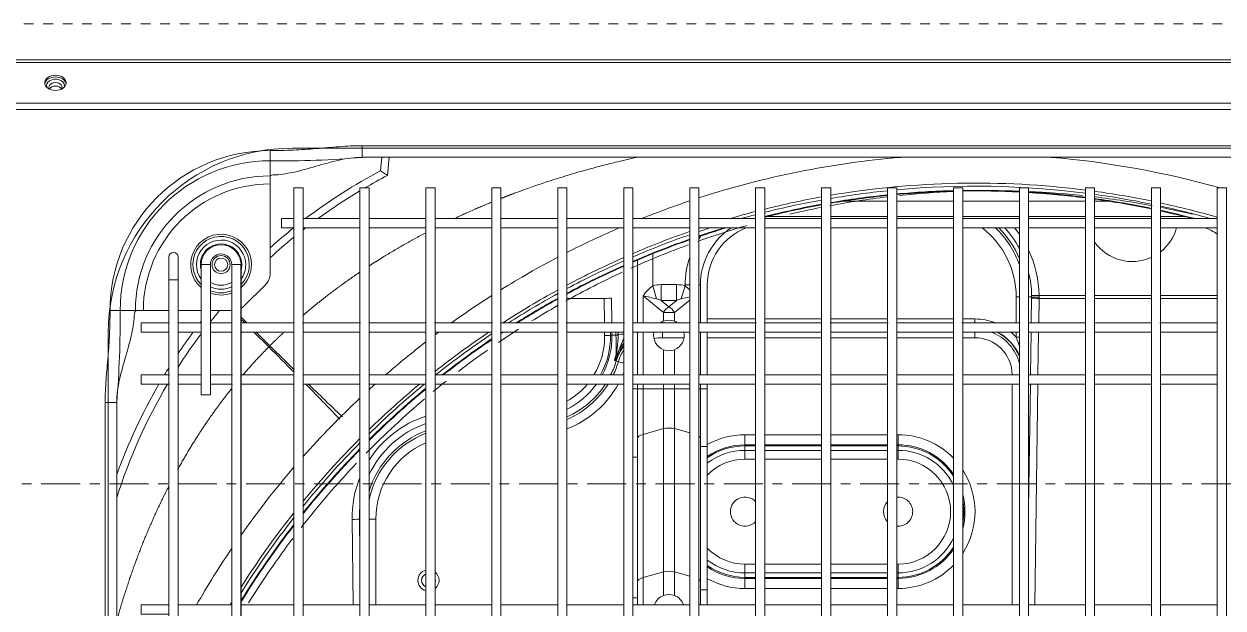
# Model space of a CAD drawing. Header units: millimetres. Extents: x 147808 to 199769, y -28592 to 9935.
# Drawn here: x 180939.8 to 181330.5, y -4690.5 to -4500 of the extents above; entities that cross this region are included whole.
import ezdxf

# ---------------------------------------------------------------- set-up
doc = ezdxf.new("R2010")
doc.units = ezdxf.units.MM
for name, pattern in [('Dash', [6.35, 3.175, -3.175]), ('划线', [6.35, 3.175, -3.175]), ('轴网线', [22.24, 12.7, -3.18, 3.18, -3.18])]:
    doc.linetypes.add(name, pattern=pattern)
for name, color, linetype, lineweight in [('A-DETL-____-WIDE', 7, 'Continuous', 80), ('G-XREF-____-OTLN', 7, 'Continuous', 5), ('M-EQPM-____-HDLN', 7, '划线', 5), ('M-EQPM-____-OTLN', 7, 'Continuous', 5), ('S-GRID-____-OTLN', 7, 'Continuous', 5)]:
    doc.layers.add(name, color=color, linetype=linetype, lineweight=lineweight)

# ---------------------------------------------------------------- blocks, each defined once
blk = doc.blocks.new('TJ空调外机 - TJ空调外机1800_1200-1400100-一层给排水_消防平面图')
at = {"layer": 'M-EQPM-____-HDLN', "color": 251, "linetype": 'Dash', "true_color": 0x515151}
blk.add_line((-900, 600), (900, 600), dxfattribs=at)
blk = doc.blocks.new('YXQH_AR_B9-20_rvt-1-一层给排水_消防平面图')
at = {"layer": 'S-GRID-____-OTLN', "color": 173, "linetype": '轴网线', "true_color": 0x5151ff}
blk.add_line((198349.77, -4650), (148741.56, -4650), dxfattribs=at)
at = {"color": 173, "lineweight": 5, "true_color": 0x5151ff}
blk.add_blockref('TJ空调外机 - TJ空调外机1800_1200-1400100-一层给排水_消防平面图', (180944.35, -5100), dxfattribs=at)
blk = doc.blocks.new('RUXYQ18BA - top_dwg-2871796-一层给排水_消防平面图')
at = {"layer": 'A-DETL-____-WIDE'}
blk.add_line((1105.04, 152.43), (1105.04, 152.44), dxfattribs=at)
at = {"layer": 'G-XREF-____-OTLN'}
for p, q in [((1303.1, 223.41), (893.27, 223.41)), ((892.52, 203.41), (874.03, 203.41)), ((914.01, 203.41), (895.52, 203.41)), ((935.5, 203.41), (917.01, 203.41)), ((956.99, 203.41), (938.5, 203.41)), ((978.48, 203.41), (959.99, 203.41)), ((999.98, 203.41), (981.48, 203.41)), ((1021.47, 203.41), (1002.97, 203.41)), ((1042.96, 203.41), (1024.47, 203.41)), ((1042.96, 204.07), (1025.72, 204.07)), ((1064.45, 204.07), (1045.96, 204.07)), ((1064.45, 203.41), (1045.96, 203.41)), ((1085.94, 204.07), (1067.45, 204.07)), ((1085.94, 203.41), (1067.45, 203.41)), ((1107.43, 204.07), (1088.94, 204.07)), ((1107.43, 203.41), (1088.94, 203.41)), ((1128.92, 204.07), (1110.43, 204.07)), ((1128.92, 203.41), (1110.43, 203.41)), ((1150.42, 204.07), (1131.92, 204.07)), ((1150.42, 203.41), (1131.92, 203.41)), ((1160.66, 204.07), (1153.41, 204.07)), ((1171.91, 203.41), (1153.41, 203.41)), ((874.03, 200.42), (892.52, 200.42)), ((895.52, 200.42), (914.01, 200.42)), ((917.01, 200.42), (935.5, 200.42)), ((938.5, 200.42), (956.99, 200.42)), ((959.99, 200.42), (978.48, 200.42)), ((981.48, 200.42), (999.98, 200.42)), ((1002.97, 200.42), (1021.47, 200.42)), ((1024.47, 200.42), (1042.96, 200.42)), ((1045.96, 200.42), (1064.45, 200.42)), ((1067.45, 200.42), (1085.94, 200.42)), ((1088.94, 200.42), (1107.43, 200.42)), ((1110.43, 200.42), (1128.92, 200.42)), ((1131.92, 200.42), (1150.42, 200.42)), ((1153.41, 200.42), (1171.91, 200.42)), ((850.79, 188.42), (850.79, -336.37)), ((853.78, -336.37), (853.78, 188.42)), ((982.98, 189.9), (982.98, 169.43)), ((854.75, 174.89), (861.82, 181.96)), ((1003.47, 181.83), (1003.47, 169.43)), ((1005.72, 181.83), (1005.72, 169.43)), ((833.29, 173.43), (840.79, 173.43)), ((843.79, 173.43), (850.79, 173.43)), ((840.79, 169.43), (833.29, 169.43)), ((850.79, 169.43), (843.79, 169.43)), ((871.03, 169.43), (853.78, 169.43)), ((892.52, 169.43), (874.03, 169.43)), ((914.01, 169.43), (895.52, 169.43)), ((935.5, 169.43), (917.01, 169.43)), ((956.99, 169.43), (938.5, 169.43)), ((978.48, 169.43), (959.99, 169.43)), ((999.98, 169.43), (981.48, 169.43)), ((1021.47, 169.43), (1002.97, 169.43)), ((1042.96, 169.43), (1024.47, 169.43)), ((1064.45, 169.43), (1045.96, 169.43)), ((1085.94, 169.43), (1067.45, 169.43)), ((1107.43, 169.43), (1088.94, 169.43)), ((1128.92, 169.43), (1110.43, 169.43)), ((1150.42, 169.43), (1131.92, 169.43)), ((1171.91, 169.43), (1153.41, 169.43)), ((833.29, 166.43), (840.79, 166.43)), ((843.79, 166.43), (850.79, 166.43)), ((853.78, 166.43), (871.03, 166.43)), ((874.03, 166.43), (892.52, 166.43)), ((895.52, 166.43), (914.01, 166.43)), ((917.01, 166.43), (935.5, 166.43)), ((938.81, 166.43), (938.5, 166.22)), ((938.5, 166.43), (956.99, 166.43)), ((959.99, 166.43), (978.48, 166.43)), ((974.17, 165.43), (974.16, 166.43)), ((976.67, 166.43), (976.67, 165.43)), ((981.48, 166.43), (999.98, 166.43)), ((982.98, 166.43), (982.98, 152.43)), ((1002.97, 166.43), (1021.47, 166.43)), ((1003.47, 166.43), (1003.47, 152.43)), ((1005.72, 166.43), (1005.72, 152.43)), ((1024.47, 166.43), (1042.96, 166.43)), ((1045.96, 166.43), (1064.45, 166.43)), ((1067.45, 166.43), (1085.94, 166.43)), ((1088.94, 166.43), (1107.43, 166.43)), ((1110.43, 166.43), (1128.92, 166.43)), ((1131.92, 166.43), (1150.42, 166.43)), ((1153.41, 166.43), (1171.91, 166.43)), ((840.79, 152.43), (833.29, 152.43)), ((850.79, 152.43), (843.79, 152.43)), ((871.03, 152.43), (853.78, 152.43)), ((892.52, 152.43), (874.03, 152.43)), ((914.01, 152.43), (895.52, 152.43)), ((935.5, 152.43), (917.01, 152.43)), ((956.99, 152.43), (938.5, 152.43)), ((978.48, 152.43), (959.99, 152.43)), ((999.98, 152.43), (981.48, 152.43)), ((1021.47, 152.43), (1002.97, 152.43)), ((1042.96, 152.43), (1024.47, 152.43)), ((1064.45, 152.43), (1045.96, 152.43)), ((1085.94, 152.43), (1067.45, 152.43)), ((1107.43, 152.43), (1088.94, 152.43)), ((1128.92, 152.43), (1110.43, 152.43)), ((1150.42, 152.43), (1131.92, 152.43)), ((1171.91, 152.43), (1153.41, 152.43)), ((833.29, 149.44), (840.79, 149.44)), ((843.79, 149.44), (850.79, 149.44)), ((853.78, 149.44), (871.03, 149.44)), ((874.03, 149.44), (892.52, 149.44)), ((895.52, 149.44), (914.01, 149.44)), ((917.01, 149.44), (935.5, 149.44)), ((938.5, 149.44), (956.99, 149.44)), ((959.99, 149.44), (978.48, 149.44)), ((981.48, 149.44), (999.98, 149.44)), ((1002.97, 149.44), (1021.47, 149.44)), ((1024.47, 149.44), (1042.96, 149.44)), ((1045.96, 149.44), (1064.45, 149.44)), ((1067.45, 149.44), (1085.94, 149.44)), ((1088.94, 149.44), (1107.43, 149.44)), ((1110.43, 149.44), (1128.92, 149.44)), ((1131.92, 149.44), (1150.42, 149.44)), ((1153.41, 149.44), (1171.91, 149.44)), ((813.3, 143.44), (813.3, -291.39)), ((1021.47, 127.86), (1018, 127.86)), ((1042.96, 127.86), (1024.47, 127.86)), ((1064.45, 127.86), (1045.96, 127.86)), ((1067.9, 127.86), (1067.45, 127.86)), ((1018, 87.87), (1021.47, 87.87)), ((1024.47, 87.87), (1042.96, 87.87)), ((1045.96, 87.87), (1064.45, 87.87)), ((1067.45, 87.87), (1067.9, 87.87)), ((850.79, 77.46), (833.29, 77.46)), ((871.03, 77.46), (853.78, 77.46)), ((892.52, 77.46), (874.03, 77.46)), ((914.01, 77.46), (895.52, 77.46)), ((935.5, 77.46), (917.01, 77.46)), ((956.99, 77.46), (938.5, 77.46)), ((978.48, 77.46), (959.99, 77.46)), ((999.98, 77.46), (981.48, 77.46)), ((1021.47, 77.46), (1002.97, 77.46)), ((1042.96, 77.46), (1024.47, 77.46)), ((1064.45, 77.46), (1045.96, 77.46)), ((1085.94, 77.46), (1067.45, 77.46)), ((1107.43, 77.46), (1088.94, 77.46)), ((1128.92, 77.46), (1110.43, 77.46)), ((1150.42, 77.46), (1131.92, 77.46)), ((1171.91, 77.46), (1153.41, 77.46))]:
    blk.add_line(p, q, dxfattribs=at)
at = {"layer": 'G-XREF-____-OTLN', "color": 251, "true_color": 0x666666}
for p, q in [((863.28, 217.35), (863.41, 217.35)), ((1064.45, 209.07), (1049.8, 209.07)), ((1085.94, 209.07), (1067.45, 209.07)), ((1107.43, 209.07), (1088.94, 209.07)), ((1128.92, 209.07), (1110.43, 209.07)), ((1136.67, 209.07), (1131.92, 209.07)), ((1025.72, 204.21), (1025.72, 204.07)), ((1160.66, 204.23), (1160.66, 204.07)), ((1003.5, 200.42), (1002.97, 200.24)), ((840.79, 188.42), (843.79, 188.42)), ((853.78, 188.42), (850.79, 188.42)), ((1002.97, 181.83), (1003.47, 181.83)), ((974.5, 177.52), (974.61, 169.43)), ((994.98, 172.76), (999.98, 176.88)), ((1111.28, 169.43), (1111.39, 177.52)), ((1113.81, 178.37), (1128.92, 178.37)), ((1131.92, 178.37), (1150.42, 178.37)), ((1150.42, 177.39), (1131.92, 177.39)), ((1153.41, 178.37), (1171.91, 178.37)), ((1171.91, 177.39), (1153.41, 177.39)), ((853.78, 171.38), (855.73, 169.43)), ((854.99, 169.43), (853.78, 170.63)), ((991.09, 169.43), (991.09, 169.85)), ((1005.72, 170.69), (1021.47, 170.69)), ((1024.47, 170.69), (1042.96, 170.69)), ((1045.96, 170.69), (1064.45, 170.69)), ((1067.45, 170.69), (1085.94, 170.69)), ((862.83, 161.59), (857.99, 166.43)), ((858.73, 166.43), (863.19, 161.97)), ((972.25, 165.3), (972.24, 166.43)), ((974.17, 165.43), (976.67, 165.43)), ((984.8, 152.43), (984.8, 166.43)), ((1021.47, 164.59), (1005.72, 164.59)), ((1042.96, 164.59), (1024.47, 164.59)), ((1064.45, 164.59), (1045.96, 164.59)), ((1085.94, 164.59), (1067.45, 164.59)), ((1111.04, 152.43), (1111.24, 166.43)), ((1113.65, 166.43), (1113.46, 152.43)), ((991.48, 152.43), (991.48, 160.65)), ((994.98, 152.43), (994.98, 160.65)), ((976.73, 156.77), (975.45, 157.16)), ((1105.04, 77.46), (1105.04, 149.44)), ((1110.43, 108.98), (1111, 149.44)), ((1113.42, 149.44), (1112.41, 77.46)), ((991.48, 88.23), (991.48, 134.93)), ((999.98, 133.52), (994.98, 134.93)), ((1024.47, 132.94), (1042.96, 132.94)), ((1045.96, 132.94), (1064.45, 132.94)), ((1005.72, 129.06), (1003.47, 129.06)), ((1042.96, 129.65), (1024.47, 129.65)), ((1024.47, 129.3), (1042.96, 129.3)), ((1064.45, 129.65), (1045.96, 129.65)), ((1045.96, 129.3), (1064.45, 129.3)), ((982.98, 125.63), (981.48, 125.63)), ((1042.96, 124.97), (1024.47, 124.97)), ((1064.45, 124.97), (1045.96, 124.97)), ((890.34, 77.46), (889.95, 105.33)), ((892.36, 105.46), (892.52, 94.46)), ((1024.47, 90.76), (1042.96, 90.76)), ((1045.96, 90.76), (1064.45, 90.76)), ((984.8, 77.46), (984.8, 86.34)), ((994.98, 80.55), (994.98, 88.23)), ((1042.96, 86.43), (1024.47, 86.43)), ((1024.47, 86.08), (1042.96, 86.08)), ((1064.45, 86.43), (1045.96, 86.43)), ((1045.96, 86.08), (1064.45, 86.08)), ((1005.72, 82.37), (1003.47, 82.37)), ((1042.96, 82.8), (1024.47, 82.8)), ((1064.45, 82.8), (1045.96, 82.8)), ((981.48, 79.77), (982.98, 79.77))]:
    blk.add_line(p, q, dxfattribs=at)
at = {"layer": 'G-XREF-____-OTLN', "flags": 128}
for points in [[(183.55, 255.19), (243.11, 255.19), (262.78, 255.19), (267.56, 255.19), (1319.06, 255.19), (1323.84, 255.19), (1343.51, 255.19), (1403.06, 255.19)], [(902.03, 223.41), (901.53, 217.51), (899.24, 219.03), (899.62, 223.41)], [(863.28, 216.98), (863.28, 214.75), (863.28, 185.49)], [(871.03, 203.41), (867.03, 203.41), (867.03, 200.42), (871.03, 200.42)], [(840.79, 188.42), (840.79, 145.94), (843.79, 145.94), (843.79, 188.42)], [(830.29, 173.43), (821.96, 173.43), (819.72, 173.43)], [(830.29, 169.43), (821.3, 169.43), (821.3, 166.43), (830.29, 166.43)], [(830.29, 152.43), (821.3, 152.43), (821.3, 149.44), (830.29, 149.44)], [(982.98, 149.44), (982.98, 147.91), (982.98, 125.63), (982.98, 79.77), (982.98, 77.46)], [(1003.47, 149.44), (1003.47, 147.91), (1003.47, 129.06), (1003.47, 82.37), (1003.47, 77.46)], [(1005.72, 149.44), (1005.72, 147.91), (1005.72, 129.06), (1005.72, 82.37), (1005.72, 77.46)], [(830.29, 77.46), (821.3, 77.46), (821.3, 74.47), (830.29, 74.47)]]:
    blk.add_lwpolyline(points, dxfattribs=at)
at = {"layer": 'G-XREF-____-OTLN', "color": 251, "true_color": 0x666666, "flags": 128}
for points in [[(267.56, 241.08), (1319.06, 241.08), (1319.06, 254.32), (1319.06, 255.19)], [(1319.06, 241.08), (1319.06, 238.96), (267.56, 238.96), (267.56, 241.08), (267.56, 254.32), (1319.06, 254.32)], [(893.27, 223.41), (893.27, 227.21), (1303.1, 227.21), (1303.1, 223.41)], [(863.28, 216.98), (863.28, 217.35), (863.28, 217.64), (863.28, 222.31), (863.28, 225.6)], [(989.22, 177.29), (987.98, 181.54), (987.98, 191.98)], [(995.74, 176.77), (990.72, 176.77), (990.72, 181.9), (995.74, 181.9), (995.74, 176.77), (993.23, 174.7), (990.72, 176.77)], [(997.24, 177.29), (998.48, 181.54), (998.48, 181.83), (999.98, 181.83)], [(972.2, 169.43), (972.08, 177.39), (959.99, 177.39)], [(984.8, 169.43), (984.8, 178.27), (991.48, 172.76)], [(1106.38, 169.43), (1106.38, 177.88), (1107.43, 177.88)], [(1110.43, 177.88), (1111.4, 177.88), (1111.4, 178.34), (1113.81, 178.37), (1113.81, 177.8)], [(1128.92, 177.39), (1113.81, 177.39), (1113.7, 169.43)], [(811.11, 173.43), (814.4, 173.43), (819.07, 173.43), (819.36, 173.43), (819.72, 173.43)], [(991.48, 170.01), (991.48, 172.76), (994.98, 172.76), (994.98, 170.01)], [(1092.89, 169.43), (1092.89, 170.69), (1088.94, 170.69)], [(974.65, 166.43), (974.67, 165.43), (975.96, 165.43), (975.94, 166.43)], [(998.17, 164.59), (991.09, 164.59), (991.09, 166.43)], [(1092.89, 166.43), (1092.89, 164.59), (1088.94, 164.59)], [(1107.43, 164.73), (1106.38, 164.73), (1106.38, 166.43)], [(978.48, 156.24), (976.03, 156.98), (975.93, 157.01)], [(1105.04, 152.43), (1105.04, 152.44), (1107.45, 152.44)], [(984.8, 149.44), (984.8, 147.91), (991.48, 147.91), (991.48, 149.44)], [(999.98, 147.91), (994.98, 147.91), (994.98, 149.44)], [(981.48, 147.91), (982.98, 147.91), (984.8, 147.91), (984.8, 133.04), (991.48, 134.93), (991.48, 147.91), (994.98, 147.91), (994.98, 134.93), (994.98, 88.23), (999.98, 86.82)], [(1002.97, 147.91), (1003.47, 147.91), (1005.72, 147.91)], [(813.3, -291.39), (809.5, -291.39), (809.5, 143.44), (813.3, 143.44)], [(991.48, 80.55), (991.48, 88.23), (984.8, 86.34), (984.8, 133.04)], [(1018, 127.86), (1018, 129.65), (1018, 132.94), (1021.47, 132.94)], [(1067.9, 127.86), (1067.9, 129.65), (1067.9, 132.94), (1067.45, 132.94)], [(1021.47, 129.65), (1018, 129.65), (1018, 129.3)], [(1021.47, 124.97), (1018, 124.97), (1018, 129.3), (1021.47, 129.3)], [(1067.9, 129.3), (1067.9, 129.65), (1067.45, 129.65)], [(1067.45, 129.3), (1067.9, 129.3), (1067.9, 124.97), (1067.45, 124.97)], [(895.52, 105.46), (897.71, 105.46), (897.71, 77.46)], [(1021.47, 90.76), (1018, 90.76), (1018, 86.43), (1021.47, 86.43)], [(1067.45, 86.43), (1067.9, 86.43), (1067.9, 90.76), (1067.45, 90.76)], [(1018, 87.87), (1018, 86.08), (1018, 82.8), (1021.47, 82.8)], [(1018, 86.43), (1018, 86.08), (1021.47, 86.08)], [(1067.9, 87.87), (1067.9, 86.08), (1067.9, 82.8), (1067.45, 82.8)], [(1067.45, 86.08), (1067.9, 86.08), (1067.9, 86.43)]]:
    blk.add_lwpolyline(points, dxfattribs=at)
at = {"layer": 'G-XREF-____-OTLN', "flags": 128}
for points in [[(871.03, 213.41), (871.03, -361.36), (874.03, -361.36), (874.03, 213.41)], [(892.52, 213.41), (892.52, -361.36), (895.52, -361.36), (895.52, 213.41)], [(914.01, 213.41), (914.01, -361.36), (917.01, -361.36), (917.01, 213.41)], [(935.5, 213.41), (935.5, -361.36), (938.5, -361.36), (938.5, 213.41)], [(956.99, 213.41), (956.99, -361.36), (959.99, -361.36), (959.99, 213.41)], [(978.48, 213.41), (978.48, -361.36), (981.48, -361.36), (981.48, 213.41)], [(999.98, 213.41), (999.98, -361.36), (1002.97, -361.36), (1002.97, 213.41)], [(1021.47, 213.41), (1021.47, -361.36), (1024.47, -361.36), (1024.47, 213.41)], [(1042.96, 213.41), (1042.96, -361.36), (1045.96, -361.36), (1045.96, 213.41)], [(1064.45, 213.41), (1064.45, -361.36), (1067.45, -361.36), (1067.45, 213.41)], [(1085.94, 213.41), (1085.94, -361.36), (1088.94, -361.36), (1088.94, 213.41)], [(1110.43, 213.41), (1107.43, 213.41), (1107.43, -361.36), (1110.43, -361.36)], [(1131.92, 213.41), (1128.92, 213.41), (1128.92, -361.36), (1131.92, -361.36)], [(1153.41, 213.41), (1150.42, 213.41), (1150.42, -361.36), (1153.41, -361.36)], [(1174.91, 213.41), (1171.91, 213.41), (1171.91, -361.36), (1174.91, -361.36)], [(830.29, 183.42), (830.29, -331.37), (833.29, -331.37), (833.29, 183.42)]]:
    blk.add_lwpolyline(points, close=True, dxfattribs=at)
at = {"layer": 'G-XREF-____-OTLN', "color": 251, "true_color": 0x666666}
blk.add_circle((847.29, 188.42), 2.95, dxfattribs=at)
at = {"layer": 'G-XREF-____-OTLN'}
blk.add_circle((847.29, 188.42), 2.15, dxfattribs=at)
at = {"layer": 'G-XREF-____-OTLN', "color": 251, "true_color": 0x666666}
for centre, radius, start, end in [((863.28, 173.43), 52.17, 90, 180), ((868.01, 503.69), 281.42, 269.0379, 275.1503), ((863.28, 173.43), 48.88, 90, 180), ((863.28, 173.43), 43.92, 90, 180), ((1093.23, -68.44), 283.44, 82.7659, 99.6013), ((863.28, 173.43), 41.32, 90, 180), ((1093.23, -68.44), 282.44, 95.8489, 99.6356), ((1093.23, -68.44), 282.44, 82.7401, 95.2377), ((1093.23, -68.44), 283.44, 78.3608, 82.1544), ((1093.23, -68.44), 282.44, 78.319, 82.1264), ((1093.23, -68.44), 283.44, 100.2166, 104.0409), ((1093.23, -68.44), 282.44, 100.2532, 104.0916), ((1093.23, -68.44), 283.44, 73.8847, 77.7412), ((1093.23, -68.44), 282.44, 74.2667, 77.6971), ((1093.23, -68.44), 283.44, 104.6666, 106.4353), ((1093.23, -68.44), 282.44, 104.7197, 105.7333), ((1093.23, -68.44), 282.44, 107.8398, 108.6366), ((1077.89, 177.88), 28.49, 0, 52.2886), ((1077.89, 177.88), 32.06, 22.8664, 44.6644), ((1077.89, 177.88), 33.51, 28.163, 42.2669), ((1077.89, 177.88), 35.92, 34.6773, 38.8579), ((847.29, 188.42), 9.91, 0, 229.033), ((847.29, 188.42), 9.2, 0, 225.0915), ((847.29, 188.42), 8.02, 0, 215.9289), ((1093.23, -68.44), 283.44, 109.2092, 113.2199), ((1093.23, -68.44), 282.44, 109.2798, 113.3069), ((1025.72, 181.83), 27.24, 144.177, 146.6015), ((847.29, 188.42), 6.75, 0, 195.7757), ((1077.89, 177.88), 35.92, 0.7849, 25.0623), ((847.29, 188.42), 9.91, 310.967, 0), ((847.29, 188.42), 9.2, 314.9085, 0), ((847.29, 188.42), 6.75, 344.2243, 0), ((847.29, 188.42), 8.02, 324.0711, 0), ((1093.23, -68.44), 283.44, 113.8812, 118.0398), ((1093.23, -68.44), 282.44, 113.971, 118.1479), ((1025.72, 181.83), 27.24, 160.9009, 180), ((1077.89, 177.88), 33.51, 0.7849, 13.8082), ((847.29, 188.42), 6.75, 238.7898, 301.2102), ((847.29, 188.42), 8.02, 244.15, 295.85), ((847.29, 188.42), 9.2, 247.6576, 292.3424), ((1093.23, -68.44), 283.44, 118.7289, 122.9408), ((996.72, 169.83), 14.61, 126.7634, 144.7135), ((989.73, 169.83), 14.61, 45.3611, 53.2366), ((847.29, 188.42), 9.91, 249.3273, 290.6727), ((1093.23, -68.44), 282.44, 118.84, 122.6266), ((1042.39, 427.54), 255.84, 256.9915, 258.005), ((944.07, 427.54), 255.84, 281.995, 282.6237), ((472.69, 170.91), 341.72, 355.3893, 0.4224), ((797.39, 173.43), 21.97, 359.6506, 360), ((1092.89, 152.44), 18.25, 68.5796, 90), ((1093.23, -68.44), 283.44, 124.0394, 128.4428), ((1093.23, -68.44), 282.44, 123.9492, 128.5526), ((948.02, 165.09), 26.65, 331.5997, 0.7345), ((880.7, 161.54), 95.33, 357.2797, 2.3417), ((1020.58, 145.48), 46.12, 156.0862, 165.516), ((991.09, 152.44), 12.16, 90, 103.0571), ((1092.89, 152.44), 12.16, 0, 90), ((1092.89, 152.44), 15.73, 22.3389, 62.8168), ((1092.89, 152.44), 15.84, 23.2747, 62.0628), ((1092.89, 152.44), 18.25, 42.3168, 50.0509), ((1080.41, 153.41), 28.33, 16.7332, 23.5451), ((870.83, 154.28), 10.84, 134.8371, 137.6066), ((991.09, 152.44), 15.84, 142.7405, 163.2086), ((991.09, 152.44), 15.73, 143.2627, 163.2086), ((948.03, 165.43), 29.25, 333.6202, 343.2086), ((948.03, 165.43), 32.83, 336.6739, 338.1109), ((1093.23, -68.44), 283.44, 129.7628, 134.2313), ((1093.23, -68.44), 282.44, 129.5185, 134.429), ((948.03, 165.43), 29.25, 294.1467, 326.8502), ((948.03, 165.43), 32.83, 291.3802, 330.8355), ((948.02, 165.09), 26.65, 296.794, 323.8886), ((924.86, 105.95), 32.5, 109.5393, 154.6549), ((924.86, 105.46), 30.72, 110.6721, 162.7352), ((1018, 107.87), 25.07, 90, 119.3113), ((1067.9, 107.87), 25.07, 43.9592, 90), ((1093.23, -68.44), 283.44, 135.0835, 140.6584), ((1093.23, -68.44), 282.44, 135.2872, 140.9064), ((924.86, 105.46), 27.15, 113.5451, 180), ((1018, 107.87), 21.78, 90, 124.2976), ((1018, 107.87), 21.43, 90, 124.9313), ((1067.9, 107.87), 21.78, 34.0499, 90), ((1067.9, 107.87), 21.43, 32.6549, 90), ((1018, 107.87), 17.11, 90, 135.8465), ((1067.9, 107.87), 17.11, 270, 90), ((1067.9, 107.87), 25.07, 327.0819, 32.9181), ((1067.9, 107.87), 21.78, 345.0675, 14.9325), ((1067.9, 107.87), 21.43, 349.0638, 10.9362), ((1093.23, -68.44), 283.44, 141.6246, 147.65), ((1093.23, -68.44), 282.44, 141.8814, 147.9715), ((924.86, 105.95), 32.5, 174.5104, 180.8671), ((1018, 107.87), 17.11, 224.1535, 270), ((1067.9, 107.87), 21.43, 270, 327.3451), ((1067.9, 107.87), 21.78, 270, 325.9501), ((1018, 107.87), 21.43, 235.0687, 270), ((1018, 107.87), 21.78, 235.7024, 270), ((1067.9, 107.87), 25.07, 270, 316.0408), ((914.86, 85.46), 3.45, 104.2632, 255.7368), ((914.86, 85.46), 3.45, 0, 51.4507), ((1018, 107.87), 25.07, 240.6887, 270), ((914.86, 85.46), 3.45, 308.5493, 0), ((1093.23, -68.44), 283.44, 148.8012, 149.0174)]:
    blk.add_arc(centre, radius, start, end, dxfattribs=at)
at = {"layer": 'G-XREF-____-OTLN'}
for centre, radius, start, end in [((1093.23, -68.44), 292.88, 94.8137, 107.949), ((1093.23, -68.44), 292.88, 74.2264, 85.1863), ((984.78, 58.12), 182.23, 117.9932, 127.1259), ((863.77, 217.01), 0.491, 136.521, 182.8887), ((864.26, 216.33), 1.33, 89.227, 129.7764), ((984.78, 58.24), 179.72, 117.5957, 120.2979), ((984.78, 58.24), 179.72, 120.8867, 126.1191), ((1093.23, -68.44), 281.09, 95.8772, 99.6824), ((1093.23, -68.44), 281.09, 91.4863, 95.263), ((1093.23, -68.44), 280.89, 91.4874, 95.2668), ((1093.23, -68.44), 281.09, 87.1042, 90.8749), ((1093.23, -68.44), 280.89, 87.1021, 90.8755), ((1093.23, -68.44), 281.09, 82.705, 86.492), ((1093.23, -68.44), 280.89, 82.6998, 86.4895), ((1093.23, -68.44), 292.88, 108.5667, 111.842), ((1093.23, -68.44), 281.09, 100.303, 104.1608), ((1093.23, -68.44), 280.89, 100.3105, 104.1711), ((1093.23, -68.44), 280.89, 95.8814, 99.6893), ((1093.23, -68.44), 281.09, 78.262, 82.0883), ((1093.23, -68.44), 280.89, 78.2536, 82.0826), ((1025.72, 181.83), 22.24, 90, 91.5474), ((1093.23, -68.44), 281.09, 75.277, 77.637), ((1093.23, -68.44), 280.89, 75.433, 77.628), ((1160.66, 181.83), 22.24, 88.1969, 90), ((984.78, 58.12), 182.23, 128.661, 131.8128), ((984.78, 58.24), 179.72, 127.7108, 128.042), ((1093.23, -68.44), 292.88, 113.3682, 117.0603), ((1093.23, -68.44), 280.89, 106.828, 108.7434), ((1093.23, -68.44), 281.09, 106.9623, 108.7296), ((1025.72, 181.83), 22.24, 123.2991, 180), ((1025.72, 181.83), 19.99, 111.5893, 180), ((1077.89, 177.88), 31.33, 19.4353, 46.0078), ((1144.17, 204.42), 14.99, 308.0731, 344.5217), ((1144.17, 204.42), 14.99, 308.0731, 344.5217), ((1160.66, 181.83), 19.99, 55.7711, 68.4107), ((984.78, 58.24), 179.72, 129.2663, 132.5343), ((1093.23, -68.44), 281.09, 109.3763, 113.4258), ((1093.23, -68.44), 280.89, 109.3906, 113.4434), ((1144.17, 204.42), 14.99, 215.2475, 294.6243), ((1144.17, 204.42), 14.99, 215.2475, 294.6243), ((847.29, 188.42), 6.5, 0, 180), ((847.29, 188.42), 3.5, 0, 180), ((1093.23, -68.44), 292.88, 117.721, 121.8911), ((1093.23, -68.44), 281.09, 114.0936, 118.2955), ((1093.23, -68.44), 280.89, 114.1119, 118.3174), ((858.28, 185.49), 5, 315, 0), ((1093.23, -68.44), 292.88, 122.5847, 125.6913), ((1093.23, -68.44), 281.09, 118.992, 122.1933), ((1093.23, -68.44), 280.89, 119.0146, 122.1285), ((820.38, 172.45), 1.32, 140.1889, 180.8077), ((819.7, 172.94), 0.489, 87.0216, 133.5686), ((984.54, 58.01), 179.7, 140.0355, 141.5634), ((851.21, 178.42), 5, 300.9449, 315), ((984.66, 58.01), 182.22, 142.1447, 142.3044), ((993.23, 165.33), 5, 110.4923, 124.9771), ((993.23, 165.33), 5, 69.5077, 110.4923), ((993.23, 165.33), 5, 55.0229, 69.5077), ((984.66, 58.01), 182.22, 143.4867, 146.1716), ((984.54, 58.01), 179.7, 143.1286, 147.3209), ((1093.23, -68.44), 292.88, 126.6849, 126.9907), ((1093.23, -68.44), 281.09, 124.135, 128.2053), ((1093.23, -68.44), 280.89, 123.261, 123.4266), ((948.03, 165.43), 28.65, 343.2086, 0), ((993.23, 165.33), 5, 167.3273, 249.5077), ((993.23, 165.33), 5, 290.4923, 12.6727), ((1092.89, 152.44), 14.99, 14.0078, 68.9277), ((1093.23, -68.44), 292.88, 127.7288, 131.0487), ((1093.23, -68.44), 280.89, 124.1627, 128.1534), ((991.09, 152.44), 16.33, 140.5084, 163.2086), ((991.09, 152.44), 14.99, 147.2083, 163.2086), ((993.23, 165.33), 5, 249.5077, 290.4923), ((948.03, 165.43), 29.99, 334.3142, 343.2086), ((984.66, 58.01), 182.22, 147.9041, 148.7878), ((984.54, 58.01), 179.7, 149.4156, 162.3564), ((984.66, 58.01), 182.22, 149.884, 160.1219), ((1093.23, -68.44), 292.88, 131.9342, 132.4591), ((948.03, 165.43), 29.99, 293.5191, 327.7621), ((1093.23, -68.44), 292.88, 133.2594, 138.4557), ((1093.23, -68.44), 281.09, 129.6133, 134.6999), ((1093.23, -68.44), 280.89, 129.6471, 134.7402), ((924.86, 105.46), 29.99, 111.2026, 168.0513), ((1093.23, -68.44), 281.09, 135.5663, 141.2469), ((1093.23, -68.44), 280.89, 135.608, 141.2978), ((1018, 107.87), 19.99, 90, 127.8733), ((1067.9, 107.87), 19.99, 25.4851, 90), ((1093.23, -68.44), 292.88, 139.3481, 144.8409), ((1018, 107.87), 4.75, 43.0404, 316.9596), ((1018, 107.87), 4.75, 43.0404, 316.9596), ((1067.9, 107.87), 4.75, 136.5093, 223.4907), ((1067.9, 107.87), 4.75, 136.5093, 223.4907), ((1067.9, 107.87), 4.75, 0, 95.3884), ((1067.9, 107.87), 4.75, 0, 95.3884), ((1067.9, 107.87), 4.75, 264.6116, 0), ((1067.9, 107.87), 4.75, 264.6116, 0), ((1093.23, -68.44), 281.09, 142.2341, 148.415), ((1093.23, -68.44), 280.89, 142.2868, 148.4814), ((1067.9, 107.87), 19.99, 270, 334.5149), ((1093.23, -68.44), 292.88, 145.8729, 150.1204), ((1018, 107.87), 19.99, 232.1267, 270), ((914.86, 85.46), 2.25, 112.1961, 247.8039), ((914.86, 85.46), 2.25, 0, 17.1462), ((914.86, 85.46), 2.25, 342.8538, 0), ((993.23, 75.87), 5, 110.4923, 161.0524), ((993.23, 75.87), 5, 69.5077, 110.4923), ((993.23, 75.87), 5, 18.8502, 69.5077)]:
    blk.add_arc(centre, radius, start, end, dxfattribs=at)
blk.add_ellipse((793.31, 247.7), major_axis=(3.5, 0), ratio=0.707107, dxfattribs=at)
for centre, major_axis, ratio, start_param, end_param in [((793.31, 247.13), (3.5, 0), 0.707107, 0.114536, 3.027057), ((793.31, 245.11), (2.15, 0), 0.707107, 0.420294, 2.707251), ((948.03, 165.07), (0, 26.15), 0.999901, 4.208308, 4.726432)]:
    blk.add_ellipse(centre, major_axis=major_axis, ratio=ratio, start_param=start_param, end_param=end_param, dxfattribs=at)
at = {"layer": 'G-XREF-____-OTLN', "color": 251, "true_color": 0x666666}
for centre, major_axis, ratio, start_param, end_param in [((793.31, 246.8), (2.95, 0), 0.707107, 0, 3.404857), ((793.31, 246.24), (2.15, 0), 0.707107, 0.000965, 3.158144), ((793.31, 246.8), (2.95, 0), 0.707107, 6.019921, 6.283185), ((999.28, 167.76), (-14.36, 11.85), 0.536964, 5.706357, 5.933046), ((987.17, 167.76), (14.36, 11.85), 0.536964, 0.350139, 0.576828), ((972.08, 177.52), (2.5, 0.04), 0.052331, 4.711654, 6.021018), ((999.28, 167.76), (-11.36, 9.37), 0.186691, 5.706357, 5.933046), ((987.17, 167.76), (11.36, 9.37), 0.186691, 0.350139, 0.576828), ((1107.03, 178.37), (0, 16.29), 0.267949, 4.660029, 4.682182), ((1113.81, 177.52), (-2.5, 0.04), 0.052331, 0.262167, 1.571531), ((1113.81, 177.88), (-2.5, 0.02), 0.030201, 0.261922, 1.571041), ((1109.45, 178.37), (0, 18.79), 0.232318, 4.660029, 4.682182), ((993.23, 172.76), (1.75, 2.12), 0.536964, 0.993968, 1.987936), ((993.23, 172.76), (-1.75, 2.12), 0.536964, 4.295249, 5.289217), ((948.03, 164.96), (0, 24.23), 0.999901, 4.169133, 4.726432), ((972.25, 165.43), (2.5, 0.04), 0.052331, 4.711654, 6.021018), ((979.53, 165.43), (3.7, 0.11), 0.106372, 1.853826, 2.878264), ((861.27, 161.59), (-29.79, 29.57), 0.026119, 4.4032, 4.686081), ((863.19, 163.53), (-29.58, 29.8), 0.026119, 1.597104, 1.86647), ((861.27, 161.59), (-29.79, 29.57), 0.026119, 3.761698, 4.260733), ((863.19, 163.53), (-29.58, 29.8), 0.026119, 2.039718, 2.522392), ((948.03, 164.96), (0, 24.23), 0.999901, 3.658125, 4.017015), ((924.86, 105.82), (0, 34.91), 0.999901, 0.315915, 0.998072), ((987.98, 131.72), (5, 0), 0.342874, 2.260763, 3.141593), ((993.23, 134.2), (2.75, 0), 0.342874, 0.880829, 2.260763), ((998.48, 131.72), (-5, 0), 0.342874, 3.141593, 3.592619), ((924.86, 105.82), (0, 34.91), 0.999901, 1.184556, 1.584839), ((889.95, 105.46), (2.5, 0.04), 0.052331, 4.711654, 6.021018), ((987.98, 85.02), (5, 0), 0.342874, 2.260763, 3.141593), ((993.23, 87.51), (2.75, 0), 0.342874, 0.880829, 2.260763), ((998.48, 85.02), (5, 0), 0.342874, 0, 0.451027)]:
    blk.add_ellipse(centre, major_axis=major_axis, ratio=ratio, start_param=start_param, end_param=end_param, dxfattribs=at)
at = {"layer": 'G-XREF-____-OTLN'}
for points, knots in [([(795.44, 246.24), (795.45, 246.22), (795.48, 246.07), (795.4, 245.89), (795.26, 245.73), (795.26, 245.72)], [0, 0, 0, 0, 0.0376259, 0.300995, 0.3193476, 0.3193476, 0.3193476, 0.3193476]), ([(864.28, 217.65), (866.41, 217.73), (868.55, 218.05), (873.18, 219.04), (875.68, 219.75), (880.68, 221.21), (883.2, 221.94), (888.23, 223.04), (890.75, 223.41), (893.27, 223.41)], [0, 0, 0, 0, 0.223711, 0.223711, 0.482474, 0.482474, 0.741237, 0.741237, 1, 1, 1, 1]), ([(813.3, 143.44), (813.3, 145.96), (813.67, 148.48), (814.77, 153.51), (815.5, 156.02), (816.95, 161.03), (817.67, 163.53), (818.66, 168.16), (818.98, 170.3), (819.05, 172.43)], [0, 0, 0, 0, 0.258763, 0.258763, 0.517526, 0.517526, 0.776289, 0.776289, 1, 1, 1, 1])]:
    blk.add_open_spline(points, degree=3, knots=knots, dxfattribs=at)
at = {"layer": 'G-XREF-____-OTLN', "color": 251, "true_color": 0x666666}
for points, degree, knots in [([(863.28, 225.6), (865.79, 225.6), (868.29, 225.66), (873.29, 225.89), (875.79, 226.06), (880.78, 226.46), (883.27, 226.7), (888.26, 227.07), (890.76, 227.21), (893.27, 227.21)], 3, [0, 0, 0, 0, 0.25, 0.25, 0.5, 0.5, 0.75, 0.75, 1, 1, 1, 1]), ([(938.48, 210), (940.77, 210.91), (943.1, 211.78), (962.05, 218.86), (983.2, 223.5)], 2, [0.4740672, 0.4740672, 0.4740672, 0.5, 0.5, 0.7255992, 0.7255992, 0.7255992]), ([(895.44, 187.92), (898, 189.59), (900.63, 191.21), (907.12, 195.19), (913.98, 198.8)], 2, [0.2181017, 0.2181017, 0.2181017, 0.25, 0.25, 0.3314448, 0.3314448, 0.3314448]), ([(874, 171.91), (877.45, 174.86), (881.08, 177.68), (886.58, 181.96), (892.44, 185.93)], 2, [0.0775115, 0.0775115, 0.0775115, 0.125, 0.125, 0.1992485, 0.1992485, 0.1992485]), ([(809.5, 143.44), (809.5, 145.94), (809.64, 148.44), (810.01, 153.44), (810.25, 155.93), (810.65, 160.92), (810.82, 163.42), (811.05, 168.42), (811.11, 170.92), (811.11, 173.43)], 3, [0, 0, 0, 0, 0.25, 0.25, 0.5, 0.5, 0.75, 0.75, 1, 1, 1, 1]), ([(833.14, 121.57), (833.26, 121.8), (833.39, 122.03), (836.42, 127.48), (839.72, 132.63), (844.8, 140.55), (850.51, 147.72), (850.64, 147.88), (850.77, 148.05)], 2, [0.6630843, 0.6630843, 0.6630843, 0.6666667, 0.6666667, 0.75, 0.75, 0.875, 0.875, 0.8777771, 0.8777771, 0.8777771]), ([(813.3, 72.36), (817.31, 86.74), (822.72, 99.85), (826.21, 108.3), (830.27, 116.21)], 2, [0.2999824, 0.2999824, 0.2999824, 0.5, 0.5, 0.6213809, 0.6213809, 0.6213809])]:
    blk.add_open_spline(points, degree=degree, knots=knots, dxfattribs=at)
for points in [[(923.32, 203.45), (929.28, 206.26), (935.48, 208.8)], [(863.19, 161.97), (865.53, 164.29), (867.96, 166.54)], [(854.52, 152.58), (858.54, 157.28), (862.83, 161.59)]]:
    blk.add_open_spline(points, degree=2, dxfattribs=at)
blk = doc.blocks.new('RUXYQ18BA - RUXYQ18BA-2871902-一层给排水_消防平面图')
at = {"layer": 'M-EQPM-____-OTLN'}
for p, q in [((609.88, 768.29), (-609.86, 768.29)), ((77.24, 739.5), (533.01, 739.5)), ((80.72, 726.51), (77.72, 726.51)), ((77.72, 726.51), (77.72, 151.74)), ((80.72, 151.74), (80.72, 726.51)), ((102.21, 726.51), (99.21, 726.51)), ((99.21, 726.51), (99.21, 151.74)), ((102.21, 151.74), (102.21, 726.51)), ((123.7, 726.51), (120.7, 726.51)), ((120.7, 726.51), (120.7, 151.74)), ((123.7, 151.74), (123.7, 726.51)), ((145.19, 726.51), (142.19, 726.51)), ((142.19, 726.51), (142.19, 151.74)), ((145.19, 151.74), (145.19, 726.51)), ((166.68, 726.51), (163.68, 726.51)), ((163.68, 726.51), (163.68, 151.74)), ((166.68, 151.74), (166.68, 726.51)), ((188.17, 726.51), (185.18, 726.51)), ((185.18, 726.51), (185.18, 151.74)), ((188.17, 151.74), (188.17, 726.51)), ((209.67, 726.51), (206.67, 726.51)), ((206.67, 726.51), (206.67, 151.74)), ((209.67, 151.74), (209.67, 726.51)), ((231.16, 726.51), (228.16, 726.51)), ((228.16, 726.51), (228.16, 151.74)), ((231.16, 151.74), (231.16, 726.51)), ((252.65, 726.51), (249.65, 726.51)), ((249.65, 726.51), (249.65, 151.74)), ((252.65, 151.74), (252.65, 726.51)), ((274.14, 726.51), (271.14, 726.51)), ((271.14, 726.51), (271.14, 151.74)), ((274.14, 151.74), (274.14, 726.51)), ((295.63, 726.51), (292.63, 726.51)), ((292.63, 726.51), (292.63, 151.74)), ((295.63, 151.74), (295.63, 726.51)), ((317.12, 726.51), (314.12, 726.51)), ((314.12, 726.51), (314.12, 151.74)), ((317.12, 151.74), (317.12, 726.51)), ((338.61, 726.51), (335.62, 726.51)), ((335.62, 726.51), (335.62, 151.74)), ((338.61, 151.74), (338.61, 726.51)), ((360.11, 726.51), (357.11, 726.51)), ((357.11, 726.51), (357.11, 151.74)), ((360.11, 151.74), (360.11, 726.51)), ((381.6, 726.51), (378.6, 726.51)), ((378.6, 726.51), (378.6, 151.74)), ((77.72, 716.51), (73.72, 716.51)), ((73.72, 716.51), (73.72, 713.51)), ((99.26, 716.51), (80.67, 716.51)), ((120.7, 716.51), (102.21, 716.51)), ((142.25, 716.51), (123.65, 716.51)), ((163.68, 716.51), (145.19, 716.51)), ((185.23, 716.51), (166.63, 716.51)), ((206.67, 716.51), (188.17, 716.51)), ((228.21, 716.51), (209.61, 716.51)), ((249.65, 716.51), (231.16, 716.51)), ((271.19, 716.51), (252.6, 716.51)), ((292.63, 716.51), (274.14, 716.51)), ((314.18, 716.51), (295.58, 716.51)), ((335.62, 716.51), (317.12, 716.51)), ((357.11, 716.51), (338.56, 716.51)), ((378.6, 716.51), (360.05, 716.51)), ((73.72, 713.51), (77.72, 713.51)), ((80.65, 713.51), (99.28, 713.51)), ((102.21, 713.51), (120.7, 713.51)), ((123.63, 713.51), (142.26, 713.51)), ((145.19, 713.51), (163.68, 713.51)), ((166.62, 713.51), (185.24, 713.51)), ((188.17, 713.51), (206.67, 713.51)), ((209.6, 713.51), (228.23, 713.51)), ((231.16, 713.51), (249.65, 713.51)), ((252.58, 713.51), (271.21, 713.51)), ((274.14, 713.51), (292.63, 713.51)), ((295.56, 713.51), (314.19, 713.51)), ((317.12, 713.51), (335.62, 713.51)), ((338.55, 713.51), (357.11, 713.51)), ((360.04, 713.51), (378.6, 713.51)), ((36.99, 704.02), (36.99, 701.52)), ((39.98, 701.52), (39.98, 704.02)), ((36.99, 701.52), (36.99, 176.73)), ((39.98, 176.73), (39.98, 701.52)), ((47.48, 701.52), (47.48, 659.04)), ((50.48, 659.04), (50.48, 701.52)), ((57.48, 701.52), (57.48, 176.73)), ((60.48, 176.73), (60.48, 701.52)), ((27.99, 682.53), (27.99, 679.53)), ((37.09, 682.53), (27.99, 682.53)), ((47.48, 682.53), (39.98, 682.53)), ((57.59, 682.53), (50.48, 682.53)), ((77.72, 682.53), (60.48, 682.53)), ((99.44, 682.53), (80.49, 682.53)), ((120.7, 682.53), (102.21, 682.53)), ((142.42, 682.53), (123.47, 682.53)), ((163.68, 682.53), (145.19, 682.53)), ((185.41, 682.53), (166.45, 682.53)), ((206.67, 682.53), (188.17, 682.53)), ((228.39, 682.53), (209.44, 682.53)), ((249.65, 682.53), (231.16, 682.53)), ((271.37, 682.53), (252.42, 682.53)), ((292.63, 682.53), (274.14, 682.53)), ((314.35, 682.53), (295.4, 682.53)), ((335.62, 682.53), (317.12, 682.53)), ((357.11, 682.53), (338.39, 682.53)), ((378.6, 682.53), (359.88, 682.53)), ((17.24, 198.74), (17.24, 679.5)), ((27.99, 679.53), (37.11, 679.53)), ((39.98, 679.53), (47.48, 679.53)), ((50.48, 679.53), (57.6, 679.53)), ((60.48, 679.53), (77.72, 679.53)), ((80.72, 679.53), (99.21, 679.53)), ((102.21, 679.53), (120.7, 679.53)), ((123.7, 679.53), (142.19, 679.53)), ((145.19, 679.53), (163.68, 679.53)), ((166.68, 679.53), (185.18, 679.53)), ((188.17, 679.53), (206.67, 679.53)), ((209.67, 679.53), (228.16, 679.53)), ((231.16, 679.53), (249.65, 679.53)), ((252.65, 679.53), (271.14, 679.53)), ((274.14, 679.53), (292.63, 679.53)), ((295.63, 679.53), (314.12, 679.53)), ((317.12, 679.53), (335.62, 679.53)), ((338.61, 679.53), (357.11, 679.53)), ((360.11, 679.53), (378.6, 679.53)), ((37.19, 665.53), (27.99, 665.53)), ((27.99, 665.53), (27.99, 662.53)), ((47.48, 665.53), (39.98, 665.53)), ((57.68, 665.53), (50.48, 665.53)), ((77.72, 665.53), (60.48, 665.53)), ((99.21, 665.53), (80.72, 665.53)), ((120.7, 665.53), (102.21, 665.53)), ((142.19, 665.53), (123.7, 665.53)), ((163.68, 665.53), (145.19, 665.53)), ((185.18, 665.53), (166.68, 665.53)), ((206.67, 665.53), (188.17, 665.53)), ((228.16, 665.53), (209.67, 665.53)), ((249.65, 665.53), (231.16, 665.53)), ((271.14, 665.53), (252.65, 665.53)), ((292.63, 665.53), (274.14, 665.53)), ((314.12, 665.53), (295.63, 665.53)), ((335.62, 665.53), (317.12, 665.53)), ((357.11, 665.53), (338.61, 665.53)), ((378.6, 665.53), (360.11, 665.53)), ((27.99, 662.53), (37.21, 662.53)), ((39.98, 662.53), (47.48, 662.53)), ((50.48, 662.53), (57.7, 662.53)), ((60.48, 662.53), (77.72, 662.53)), ((80.72, 662.53), (99.21, 662.53)), ((102.21, 662.53), (120.7, 662.53)), ((123.7, 662.53), (142.19, 662.53)), ((145.19, 662.53), (163.68, 662.53)), ((166.68, 662.53), (185.18, 662.53)), ((188.17, 662.53), (206.67, 662.53)), ((209.67, 662.53), (228.16, 662.53)), ((231.16, 662.53), (249.65, 662.53)), ((252.65, 662.53), (271.14, 662.53)), ((274.14, 662.53), (292.63, 662.53)), ((295.63, 662.53), (314.12, 662.53)), ((317.12, 662.53), (335.62, 662.53)), ((338.61, 662.53), (357.11, 662.53)), ((360.11, 662.53), (378.6, 662.53)), ((47.48, 659.04), (50.48, 659.04)), ((27.99, 590.56), (27.99, 587.56)), ((36.99, 590.56), (27.99, 590.56)), ((57.48, 590.56), (39.98, 590.56)), ((77.72, 590.56), (60.48, 590.56)), ((99.21, 590.56), (80.72, 590.56)), ((120.7, 590.56), (102.21, 590.56)), ((142.19, 590.56), (123.7, 590.56)), ((163.68, 590.56), (145.19, 590.56)), ((185.18, 590.56), (166.68, 590.56)), ((206.67, 590.56), (188.17, 590.56)), ((228.16, 590.56), (209.67, 590.56)), ((249.65, 590.56), (231.16, 590.56)), ((271.14, 590.56), (252.65, 590.56)), ((292.63, 590.56), (274.14, 590.56)), ((314.12, 590.56), (295.63, 590.56)), ((335.62, 590.56), (317.12, 590.56)), ((357.11, 590.56), (338.61, 590.56)), ((378.6, 590.56), (360.11, 590.56))]:
    blk.add_line(p, q, dxfattribs=at)
for centre, radius, start, end in [((77.24, 679.5), 60, 90, 180), ((304.88, 440.62), 285, 96.809, 100.628), ((304.88, 440.62), 285, 92.4662, 96), ((304.88, 440.62), 285, 88.1352, 91.8648), ((304.88, 440.62), 285, 84, 87.5338), ((304.88, 440.62), 285, 79.3798, 83.191), ((304.88, 440.62), 285, 101.2377, 103.3129), ((304.88, 440.62), 285, 76.6871, 78.7708), ((304.88, 440.62), 285, 106.2179, 109.5954), ((53.98, 701.52), 6.5, 90, 180), ((53.98, 701.52), 6.5, 360, 90), ((304.88, 440.62), 285, 110.2357, 114.3127), ((38.48, 704.02), 1.5, 0, 180), ((53.98, 701.52), 3.5, 0, 180), ((304.88, 440.62), 285, 114.9407, 119.0937), ((304.88, 440.62), 285, 119.712, 121.6838), ((304.88, 440.62), 285, 122.7113, 124.2785), ((304.88, 440.62), 285, 125.1521, 127.5066), ((304.88, 440.62), 285, 128.5341, 129.6288), ((304.88, 440.62), 285, 130.3754, 135.6019), ((304.88, 440.62), 285, 136.5046, 142.0708), ((304.88, 440.62), 285, 142.9734, 148.0882)]:
    blk.add_arc(centre, radius, start, end, dxfattribs=at)
blk.add_blockref('RUXYQ18BA - top_dwg-2871796-一层给排水_消防平面图', (-793.31, 513.1))

msp = doc.modelspace()

# ---------------------------------------------------------------- block references
at = {"lineweight": 5}
msp.add_blockref('YXQH_AR_B9-20_rvt-1-一层给排水_消防平面图', (0, 0), dxfattribs=at)
at = {"layer": 'M-EQPM-____-OTLN', "lineweight": 80}
msp.add_blockref('RUXYQ18BA - RUXYQ18BA-2871902-一层给排水_消防平面图', (180950.01, -5280), dxfattribs=at)

doc.saveas('drawing.dxf')
